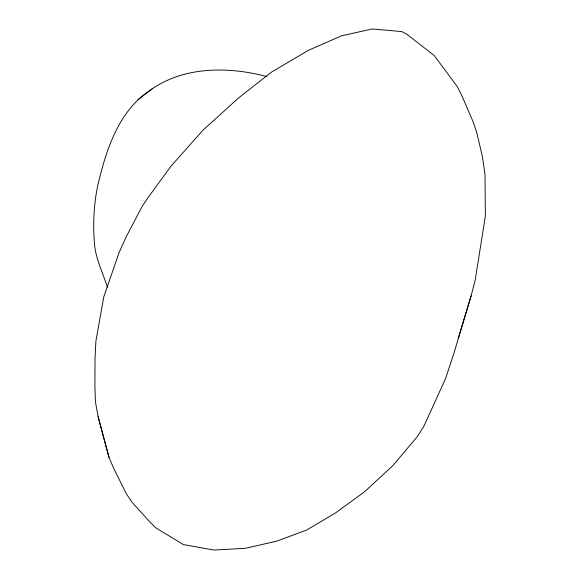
<?xml version="1.0" encoding="UTF-8"?>
<svg xmlns="http://www.w3.org/2000/svg" width="579" height="579" viewBox="0 0 579 579"><rect width="100%" height="100%" fill="white"/><g stroke="black" fill="none" stroke-linecap="round" stroke-linejoin="round"><path stroke-width="0.87" d="M471.082 295.949L475.178 280.222L485.361 216.032L484.999 174.373L482.379 156.482L476.785 132.75L473.441 122.574L461.709 95.318L457.265 86.568L434.207 55.533L406.863 34.241L401.71 31.577L372.275 28.95L341.429 35.855L308.383 50.337L271.124 72.368L238.447 98.061L202.896 130.239L170.906 166.303L148.615 196.809L142.296 206.138L126.215 236.746L119.079 252.61L103.721 297.034L95.904 341.197L95.043 357.829L94.891 385.607L95.419 401.645L98.119 416.692L109.026 457.511L114.121 469.214L126.396 493.88L132.15 502.377L149.737 521.86L155.881 527.896L183.413 544.578L213.912 550.05L245.315 548.313L276.726 541.148L306.819 529.951L335.48 512.98L364.466 491.853L392.707 465.777L417.112 436.848L423.727 426.578L445.635 378.398L454.211 352.3L471.082 295.949L458.184 338.541M266.905 76.551C229.284 66.657 185.801 66.093 152.422 88.652L150.953 89.738C119.231 110.032 106.717 148.289 98.321 183.065C93.574 203.866 92.749 225.057 94.717 246.256C96.534 260.557 103.084 273.657 107.477 287.278M137.86 99.776L152.422 88.652M98.119 416.692L109.026 457.511"/></g></svg>
